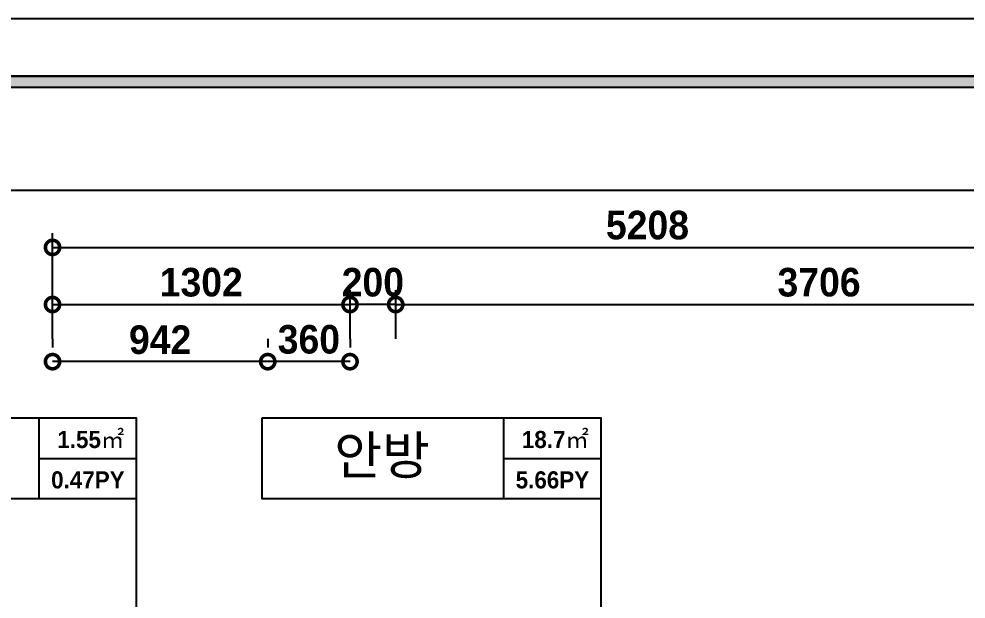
# Model space of a CAD drawing. Header units: inches. Extents: x 157163 to 245256, y -61743 to -20857.
# Drawn here: x 227082 to 231228, y -23896 to -21357 of the extents above; entities that cross this region are included whole.
import ezdxf
from ezdxf.enums import TextEntityAlignment as Align

# ---------------------------------------------------------------- set-up
doc = ezdxf.new("R2010")
doc.units = ezdxf.units.IN
doc.header["$LTSCALE"] = 50
doc.header["$MEASUREMENT"] = 0
for name, color, linetype in [('0-ELC TEXT', 7, 'Continuous'), ('03-TEXT', 3, 'Continuous'), ('07-DIM WAL', 5, 'Continuous'), ('FORM(YOURNAME)-1', 1, 'Continuous'), ('FORM(YOURNAME)-11', 1, 'Continuous')]:
    doc.layers.add(name, color=color, linetype=linetype)
doc.styles.add('YOURNAME', font='HY울릉도M.TTF')
doc.styles.add('넥슨고딕', font='NEXONLv1GothicBold.ttf')
doc.styles.add('코레일둥고', font='Korail_Round_Gothic_Medium.ttf')
doc.dimstyles.new('50', dxfattribs={"dimscale": 50, "dimtxt": 2.5, "dimasz": 2.5, "dimexe": 1.25, "dimexo": 2, "dimtad": 1, "dimdec": 0, "dimtxsty": '넥슨고딕', "dimblk": 'DOTSMALL', "dimcen": 2.5, "dimclrd": 1, "dimclre": 1, "dimclrt": 7, "dimadec": 0, "dimazin": 0, "dimtfac": 1, "dimtdec": 0, "dimtix": 1, "dimtmove": 0, "dimatfit": 3, "dimldrblk": 'DOTSMALL', "dimfxl": 1.25, "dimarcsym": 0})

# ---------------------------------------------------------------- blocks, each defined once
blk = doc.blocks.new('_DOTSMALL')
at = {"color": 0, "linetype": 'ByBlock', "const_width": 0.5}
blk.add_lwpolyline([(-0.0625, 0, 1), (0.0625, 0, 1)], format="xyb", close=True, dxfattribs=at)
blk = doc.blocks.new('*D71')
at = {"layer": '07-DIM WAL', "color": 1, "lineweight": -2, "transparency": 16777216}
for p, q in [((227229.3, -22756.9), (227229.3, -22544.4)), ((228531.3, -22756.9), (228531.3, -22544.4)), ((227229.3, -22606.9), (228531.3, -22606.9))]:
    blk.add_line(p, q, dxfattribs=at)
at = {"layer": 'Defpoints', "color": 0, "transparency": 16777216}
for p in [(228531.3, -22606.9), (227229.3, -22856.9), (228531.3, -22856.9)]:
    blk.add_point(p, dxfattribs=at)
at = {"layer": '07-DIM WAL', "color": 1, "lineweight": -2, "transparency": 16777216, "xscale": 125, "yscale": 125, "zscale": 125, "rotation": 180}
blk.add_blockref('_DOTSMALL', (227229.3, -22606.9), dxfattribs=at)
at = {"layer": '07-DIM WAL', "color": 1, "lineweight": -2, "transparency": 16777216, "xscale": 125, "yscale": 125, "zscale": 125}
blk.add_blockref('_DOTSMALL', (228531.3, -22606.9), dxfattribs=at)
at = {"layer": '07-DIM WAL', "color": 7, "transparency": 16777216, "insert": (227880.3, -22510), "char_height": 125, "attachment_point": 5, "style": '넥슨고딕'}
blk.add_mtext('1302', dxfattribs=at)
blk = doc.blocks.new('*D72')
at = {"layer": '07-DIM WAL', "color": 1, "lineweight": -2, "transparency": 16777216}
for p, q in [((228171.3, -22756.9), (228171.3, -22794.4)), ((228531.3, -22756.9), (228531.3, -22794.4)), ((228531.3, -22856.9), (228171.3, -22856.9))]:
    blk.add_line(p, q, dxfattribs=at)
at = {"layer": 'Defpoints', "color": 0, "transparency": 16777216}
for p in [(228171.3, -22856.9), (228171.3, -22856.9), (228531.3, -22856.9)]:
    blk.add_point(p, dxfattribs=at)
at = {"layer": '07-DIM WAL', "color": 1, "lineweight": -2, "transparency": 16777216, "xscale": 125, "yscale": 125, "zscale": 125}
blk.add_blockref('_DOTSMALL', (228171.3, -22856.9), dxfattribs=at)
at = {"layer": '07-DIM WAL', "color": 1, "lineweight": -2, "transparency": 16777216, "xscale": 125, "yscale": 125, "zscale": 125, "rotation": 180}
blk.add_blockref('_DOTSMALL', (228531.3, -22856.9), dxfattribs=at)
at = {"layer": '07-DIM WAL', "color": 7, "transparency": 16777216, "insert": (228351.3, -22760), "char_height": 125, "attachment_point": 5, "style": '넥슨고딕'}
blk.add_mtext('360', dxfattribs=at)
blk = doc.blocks.new('*D73')
at = {"layer": '07-DIM WAL', "color": 1, "lineweight": -2, "transparency": 16777216}
for p, q in [((227229.3, -22756.9), (227229.3, -22794.4)), ((228171.3, -22756.9), (228171.3, -22794.4)), ((228171.3, -22856.9), (227229.3, -22856.9))]:
    blk.add_line(p, q, dxfattribs=at)
at = {"layer": 'Defpoints', "color": 0, "transparency": 16777216}
for p in [(227229.3, -22856.9), (227229.3, -22856.9), (228171.3, -22856.9)]:
    blk.add_point(p, dxfattribs=at)
at = {"layer": '07-DIM WAL', "color": 1, "lineweight": -2, "transparency": 16777216, "xscale": 125, "yscale": 125, "zscale": 125, "rotation": 180}
blk.add_blockref('_DOTSMALL', (227229.3, -22856.9), dxfattribs=at)
at = {"layer": '07-DIM WAL', "color": 1, "lineweight": -2, "transparency": 16777216, "xscale": 125, "yscale": 125, "zscale": 125}
blk.add_blockref('_DOTSMALL', (228171.3, -22856.9), dxfattribs=at)
at = {"layer": '07-DIM WAL', "color": 7, "transparency": 16777216, "insert": (227700.3, -22761.6), "char_height": 125, "attachment_point": 5, "style": '넥슨고딕'}
blk.add_mtext('942', dxfattribs=at)
blk = doc.blocks.new('*D74')
at = {"layer": '07-DIM WAL', "color": 1, "lineweight": -2, "transparency": 16777216}
for p, q in [((228731.3, -22756.9), (228731.3, -22544.4)), ((232437.3, -22756.9), (232437.3, -22544.4)), ((228731.3, -22606.9), (232437.3, -22606.9))]:
    blk.add_line(p, q, dxfattribs=at)
at = {"layer": 'Defpoints', "color": 0, "transparency": 16777216}
for p in [(232437.3, -22606.9), (228731.3, -22856.9), (232437.3, -22856.9)]:
    blk.add_point(p, dxfattribs=at)
at = {"layer": '07-DIM WAL', "color": 1, "lineweight": -2, "transparency": 16777216, "xscale": 125, "yscale": 125, "zscale": 125, "rotation": 180}
blk.add_blockref('_DOTSMALL', (228731.3, -22606.9), dxfattribs=at)
at = {"layer": '07-DIM WAL', "color": 1, "lineweight": -2, "transparency": 16777216, "xscale": 125, "yscale": 125, "zscale": 125}
blk.add_blockref('_DOTSMALL', (232437.3, -22606.9), dxfattribs=at)
at = {"layer": '07-DIM WAL', "color": 7, "transparency": 16777216, "insert": (230584.3, -22510), "char_height": 125, "attachment_point": 5, "style": '넥슨고딕'}
blk.add_mtext('3706', dxfattribs=at)
blk = doc.blocks.new('*D75')
at = {"layer": '07-DIM WAL', "color": 1, "lineweight": -2, "transparency": 16777216}
for p, q in [((227229.3, -22756.9), (227229.3, -22294.4)), ((232437.3, -22756.9), (232437.3, -22294.4)), ((227229.3, -22356.9), (232437.3, -22356.9))]:
    blk.add_line(p, q, dxfattribs=at)
at = {"layer": 'Defpoints', "color": 0, "transparency": 16777216}
for p in [(232437.3, -22356.9), (227229.3, -22856.9), (232437.3, -22856.9)]:
    blk.add_point(p, dxfattribs=at)
at = {"layer": '07-DIM WAL', "color": 1, "lineweight": -2, "transparency": 16777216, "xscale": 125, "yscale": 125, "zscale": 125, "rotation": 180}
blk.add_blockref('_DOTSMALL', (227229.3, -22356.9), dxfattribs=at)
at = {"layer": '07-DIM WAL', "color": 1, "lineweight": -2, "transparency": 16777216, "xscale": 125, "yscale": 125, "zscale": 125}
blk.add_blockref('_DOTSMALL', (232437.3, -22356.9), dxfattribs=at)
at = {"layer": '07-DIM WAL', "color": 7, "transparency": 16777216, "insert": (229833.3, -22260), "char_height": 125, "attachment_point": 5, "style": '넥슨고딕'}
blk.add_mtext('5208', dxfattribs=at)
blk = doc.blocks.new('*D76')
at = {"layer": '07-DIM WAL', "color": 1, "lineweight": -2, "transparency": 16777216}
for p, q in [((228531.3, -22756.9), (228531.3, -22544.4)), ((228731.3, -22756.9), (228731.3, -22544.4)), ((228731.3, -22606.9), (228531.3, -22606.9))]:
    blk.add_line(p, q, dxfattribs=at)
at = {"layer": 'Defpoints', "color": 0, "transparency": 16777216}
for p in [(228531.3, -22606.9), (228531.3, -22856.9), (228731.3, -22856.9)]:
    blk.add_point(p, dxfattribs=at)
at = {"layer": '07-DIM WAL', "color": 1, "lineweight": -2, "transparency": 16777216, "xscale": 125, "yscale": 125, "zscale": 125}
blk.add_blockref('_DOTSMALL', (228531.3, -22606.9), dxfattribs=at)
at = {"layer": '07-DIM WAL', "color": 1, "lineweight": -2, "transparency": 16777216, "xscale": 125, "yscale": 125, "zscale": 125, "rotation": 180}
blk.add_blockref('_DOTSMALL', (228731.3, -22606.9), dxfattribs=at)
at = {"layer": '07-DIM WAL', "color": 7, "transparency": 16777216, "insert": (228631.3, -22510), "char_height": 125, "attachment_point": 5, "style": '넥슨고딕'}
blk.add_mtext('200', dxfattribs=at)
blk = doc.blocks.new('FORM-ELEVATION')
at = {"layer": 'FORM(YOURNAME)-11'}
h = blk.add_hatch(color=256, dxfattribs=at)
h.dxf.hatch_style = 1
h.paths.add_polyline_path([(-10309, 35708), (71691, 35708), (71691, 35508), (-10309, 35508)])
h.paths.add_polyline_path([(-10309, -21492), (71691, -21492), (71691, -21692), (-10309, -21692)])
at = {"layer": 'Defpoints', "color": 158}
for points in [[(-10309, -21692), (71691, -21692), (71691, 35708), (-10309, 35708)], [(-8309, 33708), (61071, 33708), (61071, -19692), (-8309, -19692)]]:
    blk.add_lwpolyline(points, close=True, dxfattribs=at)
at = {"layer": 'FORM(YOURNAME)-11', "color": 250}
blk.add_lwpolyline([(-11309, -22692), (72691, -22692), (72691, 36708), (-11309, 36708)], close=True, dxfattribs=at)
at = {"layer": 'FORM(YOURNAME)-11'}
blk.add_lwpolyline([(-10309, 35708), (71691, 35708), (71691, 35508), (-10309, 35508)], close=True, dxfattribs=at)
at = {"layer": 'FORM(YOURNAME)-11', "color": 3, "style": 'YOURNAME'}
for tag, height, p in [('1', 450, (71041, -1219)), ('2', 450, (71041, -1863)), ('3', 450, (71041, -3150)), ('4', 450, (71041, -5081)), ('5', 515, (71041, -7398)), ('6', 515, (71041, -9650)), ('7', 515, (71041, -11903)), ('8', 515, (71041, -14155)), ('9', 515, (71041, -16408)), ('10', 515, (66791, -18596)), ('11', 515, (71041, -18660)), ('12', 515, (66791, -20848)), ('13', 515, (71041, -20848))]:
    blk.add_attdef(tag, text='', height=height, dxfattribs=at).set_placement(p, align=Align.MIDDLE_RIGHT)

msp = doc.modelspace()

# ---------------------------------------------------------------- linework, layer by layer
at = {"layer": '0-ELC TEXT'}
for p, q in [((227171.1, -23457), (227171.1, -23103.3)), ((229204.4, -23457), (229204.4, -23103.3)), ((227171.1, -23280.2), (227595.8, -23280.2)), ((229204.4, -23280.2), (229629.1, -23280.2)), ((227595.8, -23457), (227595.8, -24414.9)), ((229629.1, -23457), (229629.1, -24414.9))]:
    msp.add_line(p, q, dxfattribs=at)
for points in [[(226113.9, -23103.3), (227595.8, -23103.3), (227595.8, -23457), (226113.9, -23457)], [(228147.2, -23103.3), (229629.1, -23103.3), (229629.1, -23457), (228147.2, -23457)]]:
    msp.add_lwpolyline(points, close=True, dxfattribs=at)

# ---------------------------------------------------------------- block references
at = {"layer": 'FORM(YOURNAME)-1', "xscale": 0.2500000000000001, "yscale": 0.2500000000000001, "zscale": 0.2500000000000001}
msp.add_blockref('FORM-ELEVATION', (226583.5, -30533.9), dxfattribs=at)

# ---------------------------------------------------------------- texts
at = {"layer": '03-TEXT'}
for s, height, style, p in [('1.55㎡', 75, '넥슨고딕', (227396.8, -23235.1)), ('안방', 166.67, '코레일둥고', (228671.4, -23349.6)), ('18.7㎡', 75, '넥슨고딕', (229430.1, -23235.1)), ('0.47PY', 75, '넥슨고딕', (227384, -23411.9)), ('5.66PY', 75, '넥슨고딕', (229417.3, -23411.9))]:
    msp.add_text(s, height=height, dxfattribs=dict(at, style=style)).set_placement(p, align=Align.CENTER)

# ---------------------------------------------------------------- dimensions: what is measured, and where the dimension line sits
at = {"layer": '07-DIM WAL'}
for base, p1, p2, picture, middle in [((232437.3, -22356.9), (227229.3, -22856.9), (232437.3, -22856.9), '*D75', (229833.3, -22260)), ((228531.3, -22606.9), (227229.3, -22856.9), (228531.3, -22856.9), '*D71', (227880.3, -22510)), ((228531.3, -22606.9), (228731.3, -22856.9), (228531.3, -22856.9), '*D76', (228631.3, -22510)), ((232437.3, -22606.9), (228731.3, -22856.9), (232437.3, -22856.9), '*D74', (230584.3, -22510)), ((227229.3, -22856.9), (228171.3, -22856.9), (227229.3, -22856.9), '*D73', (227700.3, -22761.6)), ((228171.3, -22856.9), (228531.3, -22856.9), (228171.3, -22856.9), '*D72', (228351.3, -22760))]:
    dim = msp.add_linear_dim(base=base, p1=p1, p2=p2, dimstyle='50', dxfattribs=at)
    dim.commit()
    dim.dimension.update_dxf_attribs({"geometry": picture, "text_midpoint": middle})

doc.saveas('drawing.dxf')
